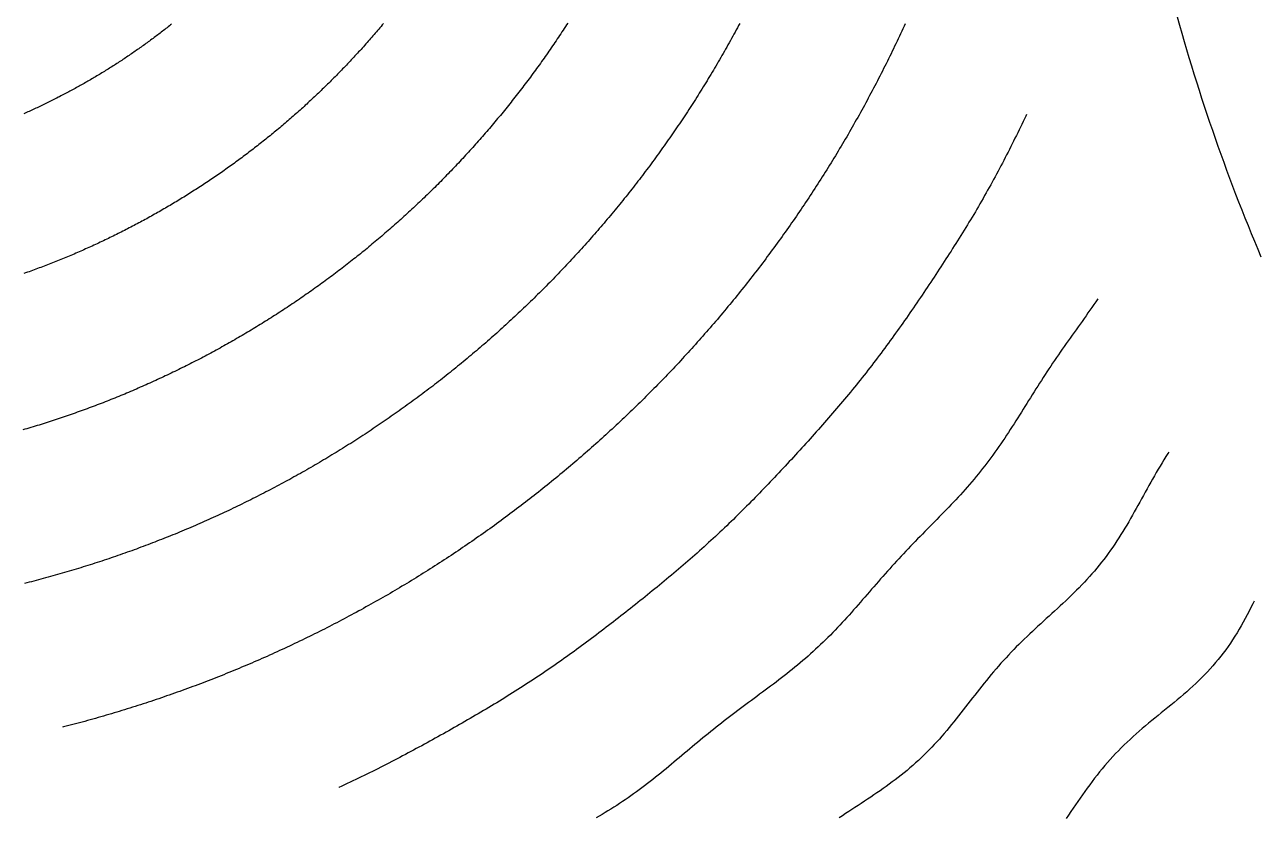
# Model space of a CAD drawing. Header units: millimetres. Extents: x -17.8 to 17.8, y -17.8 to 17.8.
# Drawn here: x 0.589 to 3.244, y -2.838 to -1.134 of the extents above; entities that cross this region are included whole.
import ezdxf

# ---------------------------------------------------------------- set-up
doc = ezdxf.new("R2010")
doc.units = ezdxf.units.MM
for name, color, linetype in [('ALTIN', 2, 'Continuous'), ('DOKU', 8, 'Continuous'), ('KESIM', 1, 'Continuous')]:
    doc.layers.add(name, color=color, linetype=linetype)

msp = doc.modelspace()

# ---------------------------------------------------------------- linework, layer by layer
at = {"layer": 'ALTIN'}
msp.add_lwpolyline([(3.2508, -1.6348), (3.2437, -1.618), (3.2367, -1.6011), (3.2297, -1.5843), (3.2229, -1.5674), (3.2161, -1.5504), (3.2093, -1.5334), (3.2027, -1.5164), (3.1961, -1.4994), (3.1896, -1.4824), (3.1832, -1.4653), (3.1768, -1.4482), (3.1705, -1.431), (3.1643, -1.4138), (3.1582, -1.3966), (3.1521, -1.3794), (3.1462, -1.3622), (3.1402, -1.3449), (3.1344, -1.3276), (3.1287, -1.3103), (3.123, -1.2929), (3.1174, -1.2756), (3.1118, -1.2582), (3.1064, -1.2407), (3.101, -1.2233), (3.0957, -1.2058), (3.0905, -1.1883), (3.0854, -1.1708), (3.0803, -1.1533), (3.0753, -1.1357), (3.0704, -1.1181)], dxfattribs=at)
at = {"layer": 'DOKU'}
for points in [[(1.7578, -1.1306), (1.7553, -1.1345), (1.7528, -1.1383), (1.7503, -1.1421), (1.7478, -1.1459), (1.7453, -1.1497), (1.7428, -1.1535), (1.7403, -1.1573), (1.7378, -1.1611), (1.7352, -1.1649), (1.7327, -1.1687), (1.7301, -1.1725), (1.7276, -1.1763), (1.725, -1.18), (1.7224, -1.1838), (1.7198, -1.1875), (1.7172, -1.1913), (1.7146, -1.195), (1.712, -1.1988), (1.7094, -1.2025), (1.7068, -1.2062), (1.7041, -1.21), (1.7015, -1.2137), (1.6988, -1.2174), (1.6962, -1.2211), (1.6935, -1.2248), (1.6908, -1.2285), (1.6882, -1.2322), (1.6855, -1.2358), (1.6828, -1.2395), (1.6801, -1.2432), (1.6773, -1.2468), (1.6746, -1.2505), (1.6719, -1.2541), (1.6691, -1.2578), (1.6664, -1.2614), (1.6636, -1.2651), (1.6609, -1.2687), (1.6581, -1.2723), (1.6553, -1.2759), (1.6525, -1.2795), (1.6497, -1.2831), (1.6469, -1.2867), (1.6441, -1.2903), (1.6413, -1.2939), (1.6385, -1.2975), (1.6357, -1.3011), (1.6328, -1.3046), (1.63, -1.3082), (1.6271, -1.3117), (1.6242, -1.3153), (1.6214, -1.3188), (1.6185, -1.3224), (1.6156, -1.3259), (1.6127, -1.3294), (1.6098, -1.3329), (1.6069, -1.3364), (1.604, -1.3399), (1.601, -1.3434), (1.5981, -1.3469), (1.5952, -1.3504), (1.5922, -1.3539), (1.5892, -1.3573), (1.5863, -1.3608), (1.5833, -1.3643), (1.5803, -1.3677), (1.5773, -1.3712), (1.5743, -1.3746), (1.5713, -1.378), (1.5683, -1.3815), (1.5653, -1.3849), (1.5623, -1.3883), (1.5593, -1.3917), (1.5562, -1.3951), (1.5532, -1.3985), (1.5501, -1.4019), (1.5471, -1.4052), (1.544, -1.4086), (1.5409, -1.412), (1.5378, -1.4153), (1.5347, -1.4187), (1.5316, -1.422), (1.5285, -1.4254), (1.5254, -1.4287), (1.5223, -1.432), (1.5192, -1.4354), (1.516, -1.4387), (1.5129, -1.442), (1.5097, -1.4453), (1.5066, -1.4486), (1.5034, -1.4518), (1.5002, -1.4551), (1.4971, -1.4584), (1.4939, -1.4616), (1.4907, -1.4649), (1.4875, -1.4681), (1.4843, -1.4714), (1.4811, -1.4746), (1.4779, -1.4779), (1.4746, -1.4811), (1.4714, -1.4843), (1.4681, -1.4875), (1.4649, -1.4907), (1.4616, -1.4939), (1.4584, -1.4971), (1.4551, -1.5002), (1.4518, -1.5034), (1.4486, -1.5066), (1.4453, -1.5097), (1.442, -1.5129), (1.4387, -1.516), (1.4354, -1.5192), (1.432, -1.5223), (1.4287, -1.5254), (1.4254, -1.5285), (1.422, -1.5316), (1.4187, -1.5347), (1.4153, -1.5378), (1.412, -1.5409), (1.4086, -1.544), (1.4052, -1.5471), (1.4019, -1.5501), (1.3985, -1.5532), (1.3951, -1.5562), (1.3917, -1.5593), (1.3883, -1.5623), (1.3849, -1.5653), (1.3815, -1.5683), (1.378, -1.5713), (1.3746, -1.5743), (1.3712, -1.5773), (1.3677, -1.5803), (1.3643, -1.5833), (1.3608, -1.5863), (1.3573, -1.5892), (1.3539, -1.5922), (1.3504, -1.5952), (1.3469, -1.5981), (1.3434, -1.601), (1.3399, -1.604), (1.3364, -1.6069), (1.3329, -1.6098), (1.3294, -1.6127), (1.3259, -1.6156), (1.3224, -1.6185), (1.3188, -1.6214), (1.3153, -1.6242), (1.3117, -1.6271), (1.3082, -1.63), (1.3046, -1.6328), (1.3011, -1.6357), (1.2975, -1.6385), (1.2939, -1.6413), (1.2903, -1.6441), (1.2867, -1.6469), (1.2831, -1.6497), (1.2795, -1.6525), (1.2759, -1.6553), (1.2723, -1.6581), (1.2687, -1.6609), (1.2651, -1.6636), (1.2614, -1.6664), (1.2578, -1.6691), (1.2541, -1.6719), (1.2505, -1.6746), (1.2468, -1.6773), (1.2432, -1.6801), (1.2395, -1.6828), (1.2358, -1.6855), (1.2322, -1.6882), (1.2285, -1.6908), (1.2248, -1.6935), (1.2211, -1.6962), (1.2174, -1.6988), (1.2137, -1.7015), (1.21, -1.7041), (1.2062, -1.7068), (1.2025, -1.7094), (1.1988, -1.712), (1.195, -1.7146), (1.1913, -1.7172), (1.1875, -1.7198), (1.1838, -1.7224), (1.18, -1.725), (1.1763, -1.7276), (1.1725, -1.7301), (1.1687, -1.7327), (1.1649, -1.7352), (1.1611, -1.7378), (1.1573, -1.7403), (1.1535, -1.7428), (1.1497, -1.7453), (1.1459, -1.7478), (1.1421, -1.7503), (1.1383, -1.7528), (1.1345, -1.7553), (1.1306, -1.7578), (1.1268, -1.7602), (1.123, -1.7627), (1.1191, -1.7651), (1.1153, -1.7676), (1.1114, -1.77), (1.1075, -1.7724), (1.1037, -1.7748), (1.0998, -1.7772), (1.0959, -1.7796), (1.092, -1.782), (1.0881, -1.7844), (1.0842, -1.7868), (1.0803, -1.7891), (1.0764, -1.7915), (1.0725, -1.7938), (1.0686, -1.7962), (1.0647, -1.7985), (1.0608, -1.8008), (1.0568, -1.8031), (1.0529, -1.8054), (1.0489, -1.8077), (1.045, -1.81), (1.041, -1.8123), (1.0371, -1.8145), (1.0331, -1.8168), (1.0292, -1.819), (1.0252, -1.8213), (1.0212, -1.8235), (1.0172, -1.8257), (1.0133, -1.828), (1.0093, -1.8302), (1.0053, -1.8324), (1.0013, -1.8345), (0.9973, -1.8367), (0.9933, -1.8389), (0.9892, -1.8411), (0.9852, -1.8432), (0.9812, -1.8454), (0.9772, -1.8475), (0.9731, -1.8496), (0.9691, -1.8517), (0.9651, -1.8539), (0.961, -1.856), (0.957, -1.858), (0.9529, -1.8601), (0.9488, -1.8622), (0.9448, -1.8643), (0.9407, -1.8663), (0.9366, -1.8684), (0.9326, -1.8704), (0.9285, -1.8724), (0.9244, -1.8745), (0.9203, -1.8765), (0.9162, -1.8785), (0.9121, -1.8805), (0.908, -1.8825), (0.9039, -1.8844), (0.8998, -1.8864), (0.8957, -1.8884), (0.8915, -1.8903), (0.8874, -1.8923), (0.8833, -1.8942), (0.8791, -1.8961), (0.875, -1.898), (0.8709, -1.8999), (0.8667, -1.9018), (0.8626, -1.9037), (0.8584, -1.9056), (0.8542, -1.9075), (0.8501, -1.9093), (0.8459, -1.9112), (0.8417, -1.913), (0.8376, -1.9148), (0.8334, -1.9167), (0.8292, -1.9185), (0.825, -1.9203), (0.8208, -1.9221), (0.8166, -1.9239), (0.8124, -1.9256), (0.8082, -1.9274), (0.804, -1.9292), (0.7998, -1.9309), (0.7956, -1.9326), (0.7914, -1.9344), (0.7872, -1.9361), (0.7829, -1.9378), (0.7787, -1.9395), (0.7745, -1.9412), (0.7702, -1.9429), (0.766, -1.9446), (0.7617, -1.9462), (0.7575, -1.9479), (0.7532, -1.9495), (0.749, -1.9512), (0.7447, -1.9528), (0.7405, -1.9544), (0.7362, -1.956), (0.7319, -1.9576), (0.7277, -1.9592), (0.7234, -1.9608), (0.7191, -1.9624), (0.7148, -1.964), (0.7105, -1.9655), (0.7062, -1.9671), (0.702, -1.9686), (0.6977, -1.9701), (0.6934, -1.9716), (0.6891, -1.9731), (0.6847, -1.9746), (0.6804, -1.9761), (0.6761, -1.9776), (0.6718, -1.9791), (0.6675, -1.9805), (0.6632, -1.982), (0.6588, -1.9834), (0.6545, -1.9849), (0.6502, -1.9863), (0.6458, -1.9877), (0.6415, -1.9891), (0.6372, -1.9905), (0.6328, -1.9919), (0.6285, -1.9933), (0.6241, -1.9946), (0.6198, -1.996), (0.6154, -1.9973), (0.6111, -1.9987), (0.6067, -2), (0.6023, -2.0013), (0.598, -2.0026), (0.5936, -2.0039), (0.5892, -2.0052), (0.5848, -2.0065)], [(0.9051, -1.1328), (0.9026, -1.1348), (0.9002, -1.1367), (0.8977, -1.1387), (0.8952, -1.1407), (0.8927, -1.1426), (0.8902, -1.1446), (0.8877, -1.1465), (0.8852, -1.1484), (0.8827, -1.1504), (0.8802, -1.1523), (0.8777, -1.1542), (0.8752, -1.1561), (0.8726, -1.158), (0.8701, -1.1599), (0.8676, -1.1618), (0.865, -1.1637), (0.8625, -1.1656), (0.8599, -1.1675), (0.8574, -1.1693), (0.8548, -1.1712), (0.8523, -1.1731), (0.8497, -1.1749), (0.8472, -1.1768), (0.8446, -1.1786), (0.842, -1.1805), (0.8394, -1.1823), (0.8369, -1.1841), (0.8343, -1.186), (0.8317, -1.1878), (0.8291, -1.1896), (0.8265, -1.1914), (0.8239, -1.1932), (0.8213, -1.195), (0.8187, -1.1968), (0.8161, -1.1986), (0.8135, -1.2003), (0.8108, -1.2021), (0.8082, -1.2039), (0.8056, -1.2056), (0.8029, -1.2074), (0.8003, -1.2091), (0.7977, -1.2109), (0.795, -1.2126), (0.7924, -1.2143), (0.7897, -1.2161), (0.7871, -1.2178), (0.7844, -1.2195), (0.7818, -1.2212), (0.7791, -1.2229), (0.7764, -1.2246), (0.7737, -1.2263), (0.7711, -1.228), (0.7684, -1.2297), (0.7657, -1.2313), (0.763, -1.233), (0.7603, -1.2347), (0.7576, -1.2363), (0.7549, -1.238), (0.7522, -1.2396), (0.7495, -1.2413), (0.7468, -1.2429), (0.7441, -1.2445), (0.7414, -1.2461), (0.7387, -1.2478), (0.7359, -1.2494), (0.7332, -1.251), (0.7305, -1.2526), (0.7277, -1.2542), (0.725, -1.2557), (0.7223, -1.2573), (0.7195, -1.2589), (0.7168, -1.2605), (0.714, -1.262), (0.7113, -1.2636), (0.7085, -1.2651), (0.7057, -1.2667), (0.703, -1.2682), (0.7002, -1.2697), (0.6974, -1.2713), (0.6947, -1.2728), (0.6919, -1.2743), (0.6891, -1.2758), (0.6863, -1.2773), (0.6835, -1.2788), (0.6807, -1.2803), (0.6779, -1.2818), (0.6751, -1.2832), (0.6723, -1.2847), (0.6695, -1.2862), (0.6667, -1.2876), (0.6639, -1.2891), (0.6611, -1.2905), (0.6583, -1.292), (0.6555, -1.2934), (0.6526, -1.2948), (0.6498, -1.2962), (0.647, -1.2977), (0.6442, -1.2991), (0.6413, -1.3005), (0.6385, -1.3019), (0.6356, -1.3033), (0.6328, -1.3046), (0.6299, -1.306), (0.6271, -1.3074), (0.6242, -1.3087), (0.6214, -1.3101), (0.6185, -1.3115), (0.6157, -1.3128), (0.6128, -1.3141), (0.6099, -1.3155), (0.6071, -1.3168), (0.6042, -1.3181), (0.6013, -1.3194), (0.5984, -1.3208), (0.5955, -1.3221), (0.5927, -1.3234), (0.5898, -1.3246), (0.5869, -1.3259)], [(1.3609, -1.1318), (1.3584, -1.1348), (1.3559, -1.1377), (1.3534, -1.1407), (1.3509, -1.1436), (1.3484, -1.1466), (1.3459, -1.1495), (1.3434, -1.1525), (1.3409, -1.1554), (1.3384, -1.1583), (1.3358, -1.1612), (1.3333, -1.1641), (1.3308, -1.167), (1.3282, -1.1699), (1.3257, -1.1728), (1.3231, -1.1757), (1.3205, -1.1786), (1.3179, -1.1815), (1.3154, -1.1844), (1.3128, -1.1872), (1.3102, -1.1901), (1.3076, -1.1929), (1.305, -1.1958), (1.3024, -1.1986), (1.2998, -1.2015), (1.2971, -1.2043), (1.2945, -1.2071), (1.2919, -1.21), (1.2892, -1.2128), (1.2866, -1.2156), (1.2839, -1.2184), (1.2813, -1.2212), (1.2786, -1.224), (1.2759, -1.2268), (1.2732, -1.2295), (1.2705, -1.2323), (1.2679, -1.2351), (1.2652, -1.2379), (1.2625, -1.2406), (1.2597, -1.2434), (1.257, -1.2461), (1.2543, -1.2488), (1.2516, -1.2516), (1.2488, -1.2543), (1.2461, -1.257), (1.2434, -1.2597), (1.2406, -1.2625), (1.2379, -1.2652), (1.2351, -1.2679), (1.2323, -1.2705), (1.2295, -1.2732), (1.2268, -1.2759), (1.224, -1.2786), (1.2212, -1.2813), (1.2184, -1.2839), (1.2156, -1.2866), (1.2128, -1.2892), (1.21, -1.2919), (1.2071, -1.2945), (1.2043, -1.2971), (1.2015, -1.2998), (1.1986, -1.3024), (1.1958, -1.305), (1.1929, -1.3076), (1.1901, -1.3102), (1.1872, -1.3128), (1.1844, -1.3154), (1.1815, -1.3179), (1.1786, -1.3205), (1.1757, -1.3231), (1.1728, -1.3257), (1.1699, -1.3282), (1.167, -1.3308), (1.1641, -1.3333), (1.1612, -1.3358), (1.1583, -1.3384), (1.1554, -1.3409), (1.1525, -1.3434), (1.1495, -1.3459), (1.1466, -1.3484), (1.1436, -1.3509), (1.1407, -1.3534), (1.1377, -1.3559), (1.1348, -1.3584), (1.1318, -1.3609), (1.1288, -1.3633), (1.1259, -1.3658), (1.1229, -1.3682), (1.1199, -1.3707), (1.1169, -1.3731), (1.1139, -1.3755), (1.1109, -1.378), (1.1079, -1.3804), (1.1049, -1.3828), (1.1019, -1.3852), (1.0988, -1.3876), (1.0958, -1.39), (1.0928, -1.3924), (1.0897, -1.3948), (1.0867, -1.3972), (1.0836, -1.3995), (1.0806, -1.4019), (1.0775, -1.4042), (1.0744, -1.4066), (1.0714, -1.4089), (1.0683, -1.4113), (1.0652, -1.4136), (1.0621, -1.4159), (1.059, -1.4182), (1.0559, -1.4205), (1.0528, -1.4228), (1.0497, -1.4251), (1.0466, -1.4274), (1.0435, -1.4297), (1.0404, -1.432), (1.0373, -1.4342), (1.0341, -1.4365), (1.031, -1.4387), (1.0278, -1.441), (1.0247, -1.4432), (1.0215, -1.4455), (1.0184, -1.4477), (1.0152, -1.4499), (1.0121, -1.4521), (1.0089, -1.4543), (1.0057, -1.4565), (1.0025, -1.4587), (0.9994, -1.4609), (0.9962, -1.4631), (0.993, -1.4652), (0.9898, -1.4674), (0.9866, -1.4696), (0.9834, -1.4717), (0.9801, -1.4738), (0.9769, -1.476), (0.9737, -1.4781), (0.9705, -1.4802), (0.9672, -1.4823), (0.964, -1.4844), (0.9608, -1.4865), (0.9575, -1.4886), (0.9543, -1.4907), (0.951, -1.4928), (0.9478, -1.4949), (0.9445, -1.4969), (0.9412, -1.499), (0.938, -1.501), (0.9347, -1.5031), (0.9314, -1.5051), (0.9281, -1.5072), (0.9248, -1.5092), (0.9215, -1.5112), (0.9182, -1.5132), (0.9149, -1.5152), (0.9116, -1.5172), (0.9083, -1.5192), (0.905, -1.5211), (0.9017, -1.5231), (0.8983, -1.5251), (0.895, -1.527), (0.8917, -1.529), (0.8883, -1.5309), (0.885, -1.5329), (0.8817, -1.5348), (0.8783, -1.5367), (0.8749, -1.5386), (0.8716, -1.5405), (0.8682, -1.5424), (0.8649, -1.5443), (0.8615, -1.5462), (0.8581, -1.5481), (0.8547, -1.5499), (0.8514, -1.5518), (0.848, -1.5537), (0.8446, -1.5555), (0.8412, -1.5573), (0.8378, -1.5592), (0.8344, -1.561), (0.831, -1.5628), (0.8276, -1.5646), (0.8241, -1.5664), (0.8207, -1.5682), (0.8173, -1.57), (0.8139, -1.5718), (0.8104, -1.5736), (0.807, -1.5753), (0.8036, -1.5771), (0.8001, -1.5788), (0.7967, -1.5806), (0.7932, -1.5823), (0.7898, -1.584), (0.7863, -1.5858), (0.7829, -1.5875), (0.7794, -1.5892), (0.7759, -1.5909), (0.7724, -1.5926), (0.769, -1.5942), (0.7655, -1.5959), (0.762, -1.5976), (0.7585, -1.5992), (0.755, -1.6009), (0.7515, -1.6025), (0.748, -1.6042), (0.7445, -1.6058), (0.741, -1.6074), (0.7375, -1.609), (0.734, -1.6106), (0.7305, -1.6122), (0.727, -1.6138), (0.7234, -1.6154), (0.7199, -1.617), (0.7164, -1.6185), (0.7129, -1.6201), (0.7093, -1.6217), (0.7058, -1.6232), (0.7022, -1.6247), (0.6987, -1.6263), (0.6951, -1.6278), (0.6916, -1.6293), (0.688, -1.6308), (0.6845, -1.6323), (0.6809, -1.6338), (0.6773, -1.6353), (0.6738, -1.6367), (0.6702, -1.6382), (0.6666, -1.6397), (0.6631, -1.6411), (0.6595, -1.6426), (0.6559, -1.644), (0.6523, -1.6454), (0.6487, -1.6468), (0.6451, -1.6483), (0.6415, -1.6497), (0.6379, -1.651), (0.6343, -1.6524), (0.6307, -1.6538), (0.6271, -1.6552), (0.6235, -1.6566), (0.6199, -1.6579), (0.6162, -1.6593), (0.6126, -1.6606), (0.609, -1.6619), (0.6054, -1.6633), (0.6017, -1.6646), (0.5981, -1.6659), (0.5945, -1.6672), (0.5908, -1.6685), (0.5872, -1.6698)], [(2.1279, -1.1314), (2.1254, -1.1361), (2.1229, -1.1407), (2.1205, -1.1453), (2.1179, -1.15), (2.1154, -1.1546), (2.1129, -1.1592), (2.1104, -1.1638), (2.1078, -1.1684), (2.1053, -1.173), (2.1027, -1.1776), (2.1001, -1.1822), (2.0976, -1.1867), (2.095, -1.1913), (2.0924, -1.1959), (2.0897, -1.2004), (2.0871, -1.205), (2.0845, -1.2096), (2.0818, -1.2141), (2.0792, -1.2186), (2.0765, -1.2232), (2.0739, -1.2277), (2.0712, -1.2322), (2.0685, -1.2367), (2.0658, -1.2412), (2.0631, -1.2457), (2.0603, -1.2502), (2.0576, -1.2547), (2.0549, -1.2592), (2.0521, -1.2637), (2.0493, -1.2682), (2.0466, -1.2726), (2.0438, -1.2771), (2.041, -1.2816), (2.0382, -1.286), (2.0354, -1.2905), (2.0326, -1.2949), (2.0297, -1.2993), (2.0269, -1.3037), (2.0241, -1.3082), (2.0212, -1.3126), (2.0183, -1.317), (2.0154, -1.3214), (2.0126, -1.3258), (2.0097, -1.3302), (2.0068, -1.3345), (2.0038, -1.3389), (2.0009, -1.3433), (1.998, -1.3477), (1.995, -1.352), (1.9921, -1.3564), (1.9891, -1.3607), (1.9861, -1.365), (1.9832, -1.3694), (1.9802, -1.3737), (1.9772, -1.378), (1.9742, -1.3823), (1.9711, -1.3866), (1.9681, -1.3909), (1.9651, -1.3952), (1.962, -1.3995), (1.959, -1.4038), (1.9559, -1.408), (1.9528, -1.4123), (1.9497, -1.4166), (1.9466, -1.4208), (1.9435, -1.4251), (1.9404, -1.4293), (1.9373, -1.4335), (1.9342, -1.4377), (1.931, -1.442), (1.9279, -1.4462), (1.9247, -1.4504), (1.9215, -1.4546), (1.9184, -1.4588), (1.9152, -1.4629), (1.912, -1.4671), (1.9088, -1.4713), (1.9056, -1.4754), (1.9023, -1.4796), (1.8991, -1.4837), (1.8959, -1.4879), (1.8926, -1.492), (1.8894, -1.4961), (1.8861, -1.5003), (1.8828, -1.5044), (1.8795, -1.5085), (1.8762, -1.5126), (1.8729, -1.5167), (1.8696, -1.5207), (1.8663, -1.5248), (1.863, -1.5289), (1.8596, -1.5329), (1.8563, -1.537), (1.8529, -1.541), (1.8495, -1.5451), (1.8462, -1.5491), (1.8428, -1.5531), (1.8394, -1.5572), (1.836, -1.5612), (1.8326, -1.5652), (1.8292, -1.5692), (1.8257, -1.5732), (1.8223, -1.5771), (1.8189, -1.5811), (1.8154, -1.5851), (1.8119, -1.589), (1.8085, -1.593), (1.805, -1.5969), (1.8015, -1.6008), (1.798, -1.6048), (1.7945, -1.6087), (1.791, -1.6126), (1.7875, -1.6165), (1.7839, -1.6204), (1.7804, -1.6243), (1.7768, -1.6282), (1.7733, -1.632), (1.7697, -1.6359), (1.7661, -1.6398), (1.7626, -1.6436), (1.759, -1.6475), (1.7554, -1.6513), (1.7518, -1.6551), (1.7482, -1.6589), (1.7445, -1.6627), (1.7409, -1.6665), (1.7373, -1.6703), (1.7336, -1.6741), (1.73, -1.6779), (1.7263, -1.6817), (1.7226, -1.6854), (1.7189, -1.6892), (1.7152, -1.6929), (1.7115, -1.6967), (1.7078, -1.7004), (1.7041, -1.7041), (1.7004, -1.7078), (1.6967, -1.7115), (1.6929, -1.7152), (1.6892, -1.7189), (1.6854, -1.7226), (1.6817, -1.7263), (1.6779, -1.73), (1.6741, -1.7336), (1.6703, -1.7373), (1.6665, -1.7409), (1.6627, -1.7445), (1.6589, -1.7482), (1.6551, -1.7518), (1.6513, -1.7554), (1.6475, -1.759), (1.6436, -1.7626), (1.6398, -1.7661), (1.6359, -1.7697), (1.632, -1.7733), (1.6282, -1.7768), (1.6243, -1.7804), (1.6204, -1.7839), (1.6165, -1.7875), (1.6126, -1.791), (1.6087, -1.7945), (1.6048, -1.798), (1.6008, -1.8015), (1.5969, -1.805), (1.593, -1.8085), (1.589, -1.8119), (1.5851, -1.8154), (1.5811, -1.8189), (1.5771, -1.8223), (1.5732, -1.8257), (1.5692, -1.8292), (1.5652, -1.8326), (1.5612, -1.836), (1.5572, -1.8394), (1.5531, -1.8428), (1.5491, -1.8462), (1.5451, -1.8495), (1.541, -1.8529), (1.537, -1.8563), (1.5329, -1.8596), (1.5289, -1.863), (1.5248, -1.8663), (1.5207, -1.8696), (1.5167, -1.8729), (1.5126, -1.8762), (1.5085, -1.8795), (1.5044, -1.8828), (1.5003, -1.8861), (1.4961, -1.8894), (1.492, -1.8926), (1.4879, -1.8959), (1.4837, -1.8991), (1.4796, -1.9023), (1.4754, -1.9056), (1.4713, -1.9088), (1.4671, -1.912), (1.4629, -1.9152), (1.4588, -1.9184), (1.4546, -1.9215), (1.4504, -1.9247), (1.4462, -1.9279), (1.442, -1.931), (1.4377, -1.9342), (1.4335, -1.9373), (1.4293, -1.9404), (1.4251, -1.9435), (1.4208, -1.9466), (1.4166, -1.9497), (1.4123, -1.9528), (1.408, -1.9559), (1.4038, -1.959), (1.3995, -1.962), (1.3952, -1.9651), (1.3909, -1.9681), (1.3866, -1.9711), (1.3823, -1.9742), (1.378, -1.9772), (1.3737, -1.9802), (1.3694, -1.9832), (1.365, -1.9861), (1.3607, -1.9891), (1.3564, -1.9921), (1.352, -1.995), (1.3477, -1.998), (1.3433, -2.0009), (1.3389, -2.0038), (1.3345, -2.0068), (1.3302, -2.0097), (1.3258, -2.0126), (1.3214, -2.0154), (1.317, -2.0183), (1.3126, -2.0212), (1.3082, -2.0241), (1.3037, -2.0269), (1.2993, -2.0297), (1.2949, -2.0326), (1.2905, -2.0354), (1.286, -2.0382), (1.2816, -2.041), (1.2771, -2.0438), (1.2726, -2.0466), (1.2682, -2.0493), (1.2637, -2.0521), (1.2592, -2.0549), (1.2547, -2.0576), (1.2502, -2.0603), (1.2457, -2.0631), (1.2412, -2.0658), (1.2367, -2.0685), (1.2322, -2.0712), (1.2277, -2.0739), (1.2232, -2.0765), (1.2186, -2.0792), (1.2141, -2.0818), (1.2096, -2.0845), (1.205, -2.0871), (1.2004, -2.0897), (1.1959, -2.0924), (1.1913, -2.095), (1.1867, -2.0976), (1.1822, -2.1001), (1.1776, -2.1027), (1.173, -2.1053), (1.1684, -2.1078), (1.1638, -2.1104), (1.1592, -2.1129), (1.1546, -2.1154), (1.15, -2.1179), (1.1453, -2.1205), (1.1407, -2.1229), (1.1361, -2.1254), (1.1314, -2.1279), (1.1268, -2.1304), (1.1221, -2.1328), (1.1175, -2.1353), (1.1128, -2.1377), (1.1081, -2.1401), (1.1035, -2.1425), (1.0988, -2.1449), (1.0941, -2.1473), (1.0894, -2.1497), (1.0847, -2.1521), (1.08, -2.1544), (1.0753, -2.1568), (1.0706, -2.1591), (1.0659, -2.1615), (1.0612, -2.1638), (1.0565, -2.1661), (1.0517, -2.1684), (1.047, -2.1707), (1.0423, -2.173), (1.0375, -2.1752), (1.0328, -2.1775), (1.028, -2.1797), (1.0233, -2.182), (1.0185, -2.1842), (1.0137, -2.1864), (1.009, -2.1886), (1.0042, -2.1908), (0.9994, -2.193), (0.9946, -2.1952), (0.9898, -2.1973), (0.985, -2.1995), (0.9802, -2.2016), (0.9754, -2.2038), (0.9706, -2.2059), (0.9658, -2.208), (0.961, -2.2101), (0.9562, -2.2122), (0.9513, -2.2143), (0.9465, -2.2164), (0.9417, -2.2184), (0.9368, -2.2205), (0.932, -2.2225), (0.9271, -2.2245), (0.9223, -2.2265), (0.9174, -2.2286), (0.9125, -2.2306), (0.9077, -2.2325), (0.9028, -2.2345), (0.8979, -2.2365), (0.893, -2.2384), (0.8882, -2.2404), (0.8833, -2.2423), (0.8784, -2.2442), (0.8735, -2.2461), (0.8686, -2.248), (0.8637, -2.2499), (0.8588, -2.2518), (0.8538, -2.2537), (0.8489, -2.2555), (0.844, -2.2574), (0.8391, -2.2592), (0.8341, -2.261), (0.8292, -2.2629), (0.8243, -2.2647), (0.8193, -2.2665), (0.8144, -2.2682), (0.8094, -2.27), (0.8045, -2.2718), (0.7995, -2.2735), (0.7946, -2.2753), (0.7896, -2.277), (0.7846, -2.2787), (0.7796, -2.2804), (0.7747, -2.2821), (0.7697, -2.2838), (0.7647, -2.2855), (0.7597, -2.2871), (0.7547, -2.2888), (0.7497, -2.2904), (0.7447, -2.292), (0.7397, -2.2937), (0.7347, -2.2953), (0.7297, -2.2969), (0.7247, -2.2985), (0.7197, -2.3), (0.7147, -2.3016), (0.7096, -2.3032), (0.7046, -2.3047), (0.6996, -2.3062), (0.6946, -2.3077), (0.6895, -2.3093), (0.6845, -2.3108), (0.6794, -2.3122), (0.6744, -2.3137), (0.6693, -2.3152), (0.6643, -2.3166), (0.6592, -2.3181), (0.6542, -2.3195), (0.6491, -2.3209), (0.644, -2.3223), (0.639, -2.3237), (0.6339, -2.3251), (0.6288, -2.3265), (0.6238, -2.3279), (0.6187, -2.3292), (0.6136, -2.3306), (0.6085, -2.3319), (0.6034, -2.3332), (0.5983, -2.3345), (0.5932, -2.3358), (0.5881, -2.3371)], [(2.4842, -1.1321), (2.4817, -1.1375), (2.4792, -1.1429), (2.4767, -1.1483), (2.4742, -1.1537), (2.4717, -1.1591), (2.4692, -1.1645), (2.4666, -1.1699), (2.4641, -1.1753), (2.4615, -1.1807), (2.4589, -1.186), (2.4563, -1.1914), (2.4537, -1.1968), (2.4511, -1.2021), (2.4485, -1.2074), (2.4458, -1.2128), (2.4432, -1.2181), (2.4405, -1.2234), (2.4378, -1.2288), (2.4351, -1.2341), (2.4324, -1.2394), (2.4297, -1.2447), (2.427, -1.25), (2.4243, -1.2553), (2.4215, -1.2606), (2.4188, -1.2659), (2.416, -1.2711), (2.4132, -1.2764), (2.4104, -1.2817), (2.4076, -1.2869), (2.4048, -1.2922), (2.402, -1.2974), (2.3992, -1.3026), (2.3963, -1.3079), (2.3935, -1.3131), (2.3906, -1.3183), (2.3877, -1.3235), (2.3848, -1.3287), (2.3819, -1.3339), (2.379, -1.3391), (2.3761, -1.3443), (2.3731, -1.3495), (2.3702, -1.3547), (2.3672, -1.3598), (2.3642, -1.365), (2.3613, -1.3702), (2.3583, -1.3753), (2.3553, -1.3804), (2.3522, -1.3856), (2.3492, -1.3907), (2.3462, -1.3958), (2.3431, -1.4009), (2.3401, -1.4061), (2.337, -1.4112), (2.3339, -1.4163), (2.3308, -1.4213), (2.3277, -1.4264), (2.3246, -1.4315), (2.3215, -1.4366), (2.3183, -1.4416), (2.3152, -1.4467), (2.312, -1.4517), (2.3088, -1.4568), (2.3057, -1.4618), (2.3025, -1.4668), (2.2993, -1.4718), (2.296, -1.4769), (2.2928, -1.4819), (2.2896, -1.4869), (2.2863, -1.4919), (2.2831, -1.4968), (2.2798, -1.5018), (2.2765, -1.5068), (2.2732, -1.5118), (2.2699, -1.5167), (2.2666, -1.5217), (2.2633, -1.5266), (2.2599, -1.5315), (2.2566, -1.5365), (2.2532, -1.5414), (2.2499, -1.5463), (2.2465, -1.5512), (2.2431, -1.5561), (2.2397, -1.561), (2.2363, -1.5659), (2.2329, -1.5707), (2.2294, -1.5756), (2.226, -1.5805), (2.2225, -1.5853), (2.2191, -1.5902), (2.2156, -1.595), (2.2121, -1.5998), (2.2086, -1.6047), (2.2051, -1.6095), (2.2016, -1.6143), (2.1981, -1.6191), (2.1945, -1.6239), (2.191, -1.6287), (2.1874, -1.6334), (2.1839, -1.6382), (2.1803, -1.643), (2.1767, -1.6477), (2.1731, -1.6525), (2.1695, -1.6572), (2.1659, -1.6619), (2.1622, -1.6666), (2.1586, -1.6714), (2.1549, -1.6761), (2.1513, -1.6808), (2.1476, -1.6854), (2.1439, -1.6901), (2.1402, -1.6948), (2.1365, -1.6995), (2.1328, -1.7041), (2.1291, -1.7088), (2.1254, -1.7134), (2.1216, -1.718), (2.1179, -1.7227), (2.1141, -1.7273), (2.1103, -1.7319), (2.1065, -1.7365), (2.1027, -1.7411), (2.0989, -1.7457), (2.0951, -1.7502), (2.0913, -1.7548), (2.0875, -1.7594), (2.0836, -1.7639), (2.0798, -1.7685), (2.0759, -1.773), (2.072, -1.7775), (2.0682, -1.782), (2.0643, -1.7865), (2.0604, -1.791), (2.0564, -1.7955), (2.0525, -1.8), (2.0486, -1.8045), (2.0446, -1.809), (2.0407, -1.8134), (2.0367, -1.8179), (2.0328, -1.8223), (2.0288, -1.8267), (2.0248, -1.8311), (2.0208, -1.8356), (2.0168, -1.84), (2.0128, -1.8444), (2.0087, -1.8487), (2.0047, -1.8531), (2.0007, -1.8575), (1.9966, -1.8619), (1.9925, -1.8662), (1.9885, -1.8705), (1.9844, -1.8749), (1.9803, -1.8792), (1.9762, -1.8835), (1.9721, -1.8878), (1.9679, -1.8921), (1.9638, -1.8964), (1.9597, -1.9007), (1.9555, -1.905), (1.9513, -1.9092), (1.9472, -1.9135), (1.943, -1.9177), (1.9388, -1.922), (1.9346, -1.9262), (1.9304, -1.9304), (1.9262, -1.9346), (1.922, -1.9388), (1.9177, -1.943), (1.9135, -1.9472), (1.9092, -1.9513), (1.905, -1.9555), (1.9007, -1.9597), (1.8964, -1.9638), (1.8921, -1.9679), (1.8878, -1.9721), (1.8835, -1.9762), (1.8792, -1.9803), (1.8749, -1.9844), (1.8705, -1.9885), (1.8662, -1.9925), (1.8619, -1.9966), (1.8575, -2.0007), (1.8531, -2.0047), (1.8487, -2.0087), (1.8444, -2.0128), (1.84, -2.0168), (1.8356, -2.0208), (1.8311, -2.0248), (1.8267, -2.0288), (1.8223, -2.0328), (1.8179, -2.0367), (1.8134, -2.0407), (1.809, -2.0446), (1.8045, -2.0486), (1.8, -2.0525), (1.7955, -2.0564), (1.791, -2.0604), (1.7865, -2.0643), (1.782, -2.0682), (1.7775, -2.072), (1.773, -2.0759), (1.7685, -2.0798), (1.7639, -2.0836), (1.7594, -2.0875), (1.7548, -2.0913), (1.7502, -2.0951), (1.7457, -2.0989), (1.7411, -2.1027), (1.7365, -2.1065), (1.7319, -2.1103), (1.7273, -2.1141), (1.7227, -2.1179), (1.718, -2.1216), (1.7134, -2.1254), (1.7088, -2.1291), (1.7041, -2.1328), (1.6995, -2.1365), (1.6948, -2.1402), (1.6901, -2.1439), (1.6854, -2.1476), (1.6808, -2.1513), (1.6761, -2.1549), (1.6714, -2.1586), (1.6666, -2.1622), (1.6619, -2.1659), (1.6572, -2.1695), (1.6525, -2.1731), (1.6477, -2.1767), (1.643, -2.1803), (1.6382, -2.1839), (1.6334, -2.1874), (1.6287, -2.191), (1.6239, -2.1945), (1.6191, -2.1981), (1.6143, -2.2016), (1.6095, -2.2051), (1.6047, -2.2086), (1.5998, -2.2121), (1.595, -2.2156), (1.5902, -2.2191), (1.5853, -2.2225), (1.5805, -2.226), (1.5756, -2.2294), (1.5707, -2.2329), (1.5659, -2.2363), (1.561, -2.2397), (1.5561, -2.2431), (1.5512, -2.2465), (1.5463, -2.2499), (1.5414, -2.2532), (1.5365, -2.2566), (1.5315, -2.2599), (1.5266, -2.2633), (1.5217, -2.2666), (1.5167, -2.2699), (1.5118, -2.2732), (1.5068, -2.2765), (1.5018, -2.2798), (1.4968, -2.2831), (1.4919, -2.2863), (1.4869, -2.2896), (1.4819, -2.2928), (1.4769, -2.296), (1.4718, -2.2993), (1.4668, -2.3025), (1.4618, -2.3057), (1.4568, -2.3088), (1.4517, -2.312), (1.4467, -2.3152), (1.4416, -2.3183), (1.4366, -2.3215), (1.4315, -2.3246), (1.4264, -2.3277), (1.4213, -2.3308), (1.4163, -2.3339), (1.4112, -2.337), (1.4061, -2.3401), (1.4009, -2.3431), (1.3958, -2.3462), (1.3907, -2.3492), (1.3856, -2.3522), (1.3804, -2.3553), (1.3753, -2.3583), (1.3702, -2.3613), (1.365, -2.3642), (1.3598, -2.3672), (1.3547, -2.3702), (1.3495, -2.3731), (1.3443, -2.3761), (1.3391, -2.379), (1.3339, -2.3819), (1.3287, -2.3848), (1.3235, -2.3877), (1.3183, -2.3906), (1.3131, -2.3935), (1.3079, -2.3963), (1.3026, -2.3992), (1.2974, -2.402), (1.2922, -2.4048), (1.2869, -2.4076), (1.2817, -2.4104), (1.2764, -2.4132), (1.2711, -2.416), (1.2659, -2.4188), (1.2606, -2.4215), (1.2553, -2.4243), (1.25, -2.427), (1.2447, -2.4297), (1.2394, -2.4324), (1.2341, -2.4351), (1.2288, -2.4378), (1.2234, -2.4405), (1.2181, -2.4432), (1.2128, -2.4458), (1.2074, -2.4485), (1.2021, -2.4511), (1.1968, -2.4537), (1.1914, -2.4563), (1.186, -2.4589), (1.1807, -2.4615), (1.1753, -2.4641), (1.1699, -2.4666), (1.1645, -2.4692), (1.1591, -2.4717), (1.1537, -2.4742), (1.1483, -2.4767), (1.1429, -2.4792), (1.1375, -2.4817), (1.1321, -2.4842), (1.1267, -2.4867), (1.1213, -2.4891), (1.1158, -2.4916), (1.1104, -2.494), (1.1049, -2.4964), (1.0995, -2.4988), (1.094, -2.5012), (1.0886, -2.5036), (1.0831, -2.5059), (1.0777, -2.5083), (1.0722, -2.5106), (1.0667, -2.513), (1.0612, -2.5153), (1.0557, -2.5176), (1.0502, -2.5199), (1.0447, -2.5222), (1.0392, -2.5245), (1.0337, -2.5267), (1.0282, -2.529), (1.0227, -2.5312), (1.0172, -2.5334), (1.0116, -2.5357), (1.0061, -2.5379), (1.0005, -2.54), (0.995, -2.5422), (0.9895, -2.5444), (0.9839, -2.5465), (0.9783, -2.5487), (0.9728, -2.5508), (0.9672, -2.5529), (0.9616, -2.555), (0.9561, -2.5571), (0.9505, -2.5592), (0.9449, -2.5613), (0.9393, -2.5633), (0.9337, -2.5654), (0.9281, -2.5674), (0.9225, -2.5694), (0.9169, -2.5714), (0.9113, -2.5734), (0.9057, -2.5754), (0.9001, -2.5774), (0.8944, -2.5793), (0.8888, -2.5813), (0.8832, -2.5832), (0.8775, -2.5851), (0.8719, -2.587), (0.8662, -2.5889), (0.8606, -2.5908), (0.8549, -2.5927), (0.8493, -2.5945), (0.8436, -2.5964), (0.8379, -2.5982), (0.8323, -2.6), (0.8266, -2.6019), (0.8209, -2.6036), (0.8152, -2.6054), (0.8096, -2.6072), (0.8039, -2.609), (0.7982, -2.6107), (0.7925, -2.6124), (0.7868, -2.6142), (0.7811, -2.6159), (0.7754, -2.6176), (0.7696, -2.6193), (0.7639, -2.6209), (0.7582, -2.6226), (0.7525, -2.6242), (0.7468, -2.6259), (0.741, -2.6275), (0.7353, -2.6291), (0.7296, -2.6307), (0.7238, -2.6323), (0.7181, -2.6339), (0.7123, -2.6354), (0.7066, -2.637), (0.7008, -2.6385), (0.6951, -2.64), (0.6893, -2.6415), (0.6835, -2.643), (0.6778, -2.6445), (0.672, -2.646), (0.6705, -2.6464)], [(2.7454, -1.3274), (2.7438, -1.3308), (2.7409, -1.3368), (2.738, -1.3428), (2.7352, -1.3488), (2.7323, -1.3548), (2.7293, -1.3608), (2.7264, -1.3668), (2.7235, -1.3727), (2.7205, -1.3787), (2.7176, -1.3847), (2.7146, -1.3906), (2.7116, -1.3966), (2.7086, -1.4025), (2.7056, -1.4084), (2.7026, -1.4144), (2.6995, -1.4203), (2.6965, -1.4262), (2.6934, -1.4321), (2.6903, -1.438), (2.6872, -1.4439), (2.6841, -1.4498), (2.6809, -1.4556), (2.6778, -1.4615), (2.6746, -1.4673), (2.6714, -1.4732), (2.6682, -1.479), (2.665, -1.4848), (2.6617, -1.4906), (2.6585, -1.4964), (2.6552, -1.5022), (2.6519, -1.508), (2.6486, -1.5138), (2.6452, -1.5195), (2.6419, -1.5253), (2.6385, -1.531), (2.6352, -1.5368), (2.6318, -1.5425), (2.6283, -1.5482), (2.6249, -1.5539), (2.6215, -1.5596), (2.618, -1.5653), (2.6146, -1.571), (2.6111, -1.5767), (2.6076, -1.5823), (2.6041, -1.588), (2.6006, -1.5936), (2.597, -1.5993), (2.5935, -1.6049), (2.5899, -1.6105), (2.5863, -1.6161), (2.5828, -1.6217), (2.5792, -1.6273), (2.5756, -1.6329), (2.572, -1.6385), (2.5684, -1.6441), (2.5647, -1.6497), (2.5611, -1.6553), (2.5574, -1.6608), (2.5538, -1.6664), (2.5501, -1.6719), (2.5465, -1.6775), (2.5428, -1.683), (2.5391, -1.6886), (2.5354, -1.6941), (2.5317, -1.6996), (2.528, -1.7052), (2.5243, -1.7107), (2.5206, -1.7162), (2.5168, -1.7217), (2.5131, -1.7272), (2.5093, -1.7327), (2.5056, -1.7382), (2.5018, -1.7437), (2.4981, -1.7492), (2.4943, -1.7546), (2.4905, -1.7601), (2.4867, -1.7656), (2.4829, -1.771), (2.479, -1.7765), (2.4752, -1.7819), (2.4714, -1.7873), (2.4675, -1.7927), (2.4636, -1.7982), (2.4598, -1.8036), (2.4559, -1.809), (2.452, -1.8143), (2.448, -1.8197), (2.4441, -1.8251), (2.4402, -1.8305), (2.4362, -1.8358), (2.4322, -1.8411), (2.4282, -1.8465), (2.4242, -1.8518), (2.4202, -1.8571), (2.4162, -1.8624), (2.4121, -1.8677), (2.408, -1.8729), (2.404, -1.8782), (2.3999, -1.8834), (2.3958, -1.8887), (2.3916, -1.8939), (2.3875, -1.8991), (2.3833, -1.9043), (2.3792, -1.9095), (2.375, -1.9146), (2.3708, -1.9198), (2.3665, -1.9249), (2.3623, -1.9301), (2.3581, -1.9352), (2.3538, -1.9403), (2.3495, -1.9454), (2.3452, -1.9505), (2.3409, -1.9556), (2.3366, -1.9607), (2.3323, -1.9657), (2.3279, -1.9708), (2.3236, -1.9758), (2.3192, -1.9808), (2.3149, -1.9858), (2.3105, -1.9908), (2.3061, -1.9958), (2.3017, -2.0008), (2.2973, -2.0058), (2.2929, -2.0108), (2.2884, -2.0157), (2.284, -2.0207), (2.2795, -2.0256), (2.2751, -2.0306), (2.2706, -2.0355), (2.2662, -2.0405), (2.2617, -2.0454), (2.2572, -2.0503), (2.2527, -2.0552), (2.2482, -2.0601), (2.2437, -2.065), (2.2392, -2.0699), (2.2347, -2.0748), (2.2301, -2.0796), (2.2256, -2.0845), (2.2211, -2.0894), (2.2165, -2.0942), (2.212, -2.0991), (2.2074, -2.1039), (2.2028, -2.1088), (2.1983, -2.1136), (2.1937, -2.1184), (2.1891, -2.1232), (2.1845, -2.128), (2.1799, -2.1328), (2.1752, -2.1376), (2.1706, -2.1424), (2.166, -2.1472), (2.1613, -2.1519), (2.1567, -2.1567), (2.152, -2.1614), (2.1473, -2.1662), (2.1426, -2.1709), (2.1379, -2.1756), (2.1332, -2.1803), (2.1285, -2.185), (2.1238, -2.1896), (2.119, -2.1943), (2.1143, -2.199), (2.1095, -2.2036), (2.1047, -2.2082), (2.0999, -2.2128), (2.0951, -2.2174), (2.0902, -2.222), (2.0854, -2.2266), (2.0806, -2.2311), (2.0757, -2.2357), (2.0708, -2.2402), (2.0659, -2.2447), (2.061, -2.2492), (2.0561, -2.2537), (2.0512, -2.2581), (2.0462, -2.2626), (2.0412, -2.267), (2.0363, -2.2715), (2.0313, -2.2759), (2.0263, -2.2803), (2.0213, -2.2846), (2.0163, -2.289), (2.0112, -2.2934), (2.0062, -2.2977), (2.0011, -2.302), (1.9961, -2.3064), (1.991, -2.3107), (1.9859, -2.315), (1.9808, -2.3192), (1.9757, -2.3235), (1.9706, -2.3278), (1.9655, -2.332), (1.9604, -2.3363), (1.9552, -2.3405), (1.9501, -2.3447), (1.9449, -2.3489), (1.9398, -2.3531), (1.9346, -2.3573), (1.9294, -2.3615), (1.9242, -2.3657), (1.9191, -2.3698), (1.9139, -2.374), (1.9087, -2.3781), (1.9035, -2.3823), (1.8982, -2.3864), (1.893, -2.3906), (1.8878, -2.3947), (1.8826, -2.3988), (1.8774, -2.4029), (1.8721, -2.407), (1.8669, -2.4111), (1.8616, -2.4152), (1.8564, -2.4193), (1.8511, -2.4233), (1.8458, -2.4274), (1.8406, -2.4314), (1.8353, -2.4355), (1.83, -2.4395), (1.8247, -2.4435), (1.8194, -2.4476), (1.8141, -2.4516), (1.8088, -2.4556), (1.8034, -2.4596), (1.7981, -2.4635), (1.7927, -2.4675), (1.7874, -2.4715), (1.782, -2.4754), (1.7767, -2.4793), (1.7713, -2.4832), (1.7659, -2.4871), (1.7605, -2.491), (1.7551, -2.4949), (1.7497, -2.4988), (1.7442, -2.5026), (1.7388, -2.5065), (1.7333, -2.5103), (1.7279, -2.5141), (1.7224, -2.5179), (1.7169, -2.5216), (1.7114, -2.5254), (1.7059, -2.5291), (1.7004, -2.5328), (1.6949, -2.5366), (1.6893, -2.5402), (1.6838, -2.5439), (1.6782, -2.5476), (1.6726, -2.5512), (1.6671, -2.5548), (1.6615, -2.5584), (1.6559, -2.562), (1.6503, -2.5656), (1.6446, -2.5692), (1.639, -2.5727), (1.6334, -2.5762), (1.6277, -2.5798), (1.622, -2.5833), (1.6164, -2.5867), (1.6107, -2.5902), (1.605, -2.5937), (1.5993, -2.5971), (1.5936, -2.6006), (1.5879, -2.604), (1.5822, -2.6074), (1.5765, -2.6108), (1.5707, -2.6142), (1.565, -2.6175), (1.5593, -2.6209), (1.5535, -2.6242), (1.5478, -2.6276), (1.542, -2.6309), (1.5362, -2.6342), (1.5305, -2.6376), (1.5247, -2.6409), (1.5189, -2.6442), (1.5131, -2.6474), (1.5074, -2.6507), (1.5016, -2.654), (1.4958, -2.6573), (1.49, -2.6605), (1.4842, -2.6638), (1.4783, -2.667), (1.4725, -2.6702), (1.4667, -2.6735), (1.4609, -2.6767), (1.4551, -2.6799), (1.4492, -2.6831), (1.4434, -2.6863), (1.4375, -2.6894), (1.4317, -2.6926), (1.4258, -2.6958), (1.42, -2.6989), (1.4141, -2.702), (1.4082, -2.7052), (1.4023, -2.7083), (1.3965, -2.7114), (1.3906, -2.7145), (1.3847, -2.7176), (1.3788, -2.7206), (1.3729, -2.7237), (1.3669, -2.7267), (1.361, -2.7298), (1.3551, -2.7328), (1.3491, -2.7358), (1.3432, -2.7388), (1.3372, -2.7417), (1.3313, -2.7447), (1.3253, -2.7476), (1.3193, -2.7505), (1.3133, -2.7534), (1.3073, -2.7563), (1.3013, -2.7592), (1.2953, -2.762), (1.2893, -2.7649), (1.2832, -2.7677), (1.2772, -2.7705), (1.2712, -2.7732), (1.2651, -2.776), (1.2648, -2.7761)], [(2.8986, -1.7245), (2.8945, -1.7306), (2.8903, -1.7367), (2.8861, -1.7427), (2.8819, -1.7488), (2.8776, -1.7548), (2.8734, -1.7608), (2.8691, -1.7668), (2.8649, -1.7728), (2.8606, -1.7788), (2.8563, -1.7848), (2.852, -1.7908), (2.8477, -1.7968), (2.8435, -1.8028), (2.8392, -1.8088), (2.8349, -1.8148), (2.8307, -1.8208), (2.8265, -1.8268), (2.8222, -1.8328), (2.818, -1.8388), (2.8139, -1.8449), (2.8097, -1.8509), (2.8056, -1.857), (2.8015, -1.8631), (2.7974, -1.8692), (2.7933, -1.8753), (2.7893, -1.8814), (2.7853, -1.8875), (2.7812, -1.8937), (2.7773, -1.8999), (2.7733, -1.906), (2.7694, -1.9122), (2.7654, -1.9184), (2.7615, -1.9247), (2.7576, -1.9309), (2.7537, -1.9371), (2.7498, -1.9434), (2.7459, -1.9496), (2.742, -1.9559), (2.7381, -1.9621), (2.7342, -1.9684), (2.7303, -1.9746), (2.7264, -1.9808), (2.7225, -1.9871), (2.7185, -1.9933), (2.7145, -1.9995), (2.7105, -2.0057), (2.7065, -2.0119), (2.7025, -2.018), (2.6984, -2.0242), (2.6943, -2.0303), (2.6901, -2.0364), (2.6859, -2.0424), (2.6817, -2.0485), (2.6775, -2.0545), (2.6731, -2.0605), (2.6688, -2.0664), (2.6644, -2.0723), (2.66, -2.0782), (2.6555, -2.084), (2.6509, -2.0898), (2.6463, -2.0956), (2.6417, -2.1013), (2.637, -2.107), (2.6323, -2.1127), (2.6276, -2.1183), (2.6228, -2.1239), (2.6179, -2.1294), (2.613, -2.1349), (2.6081, -2.1404), (2.6032, -2.1459), (2.5982, -2.1513), (2.5932, -2.1567), (2.5881, -2.1621), (2.583, -2.1674), (2.5779, -2.1728), (2.5728, -2.1781), (2.5677, -2.1834), (2.5626, -2.1886), (2.5574, -2.1939), (2.5523, -2.1992), (2.5471, -2.2044), (2.5419, -2.2097), (2.5368, -2.2149), (2.5316, -2.2201), (2.5264, -2.2254), (2.5213, -2.2306), (2.5161, -2.2359), (2.511, -2.2412), (2.5059, -2.2464), (2.5008, -2.2517), (2.4957, -2.257), (2.4906, -2.2623), (2.4856, -2.2677), (2.4806, -2.273), (2.4755, -2.2784), (2.4705, -2.2837), (2.4656, -2.2891), (2.4606, -2.2946), (2.4557, -2.3), (2.4508, -2.3055), (2.4459, -2.3109), (2.441, -2.3164), (2.4361, -2.3219), (2.4313, -2.3274), (2.4264, -2.333), (2.4216, -2.3385), (2.4168, -2.344), (2.4119, -2.3496), (2.4071, -2.3552), (2.4023, -2.3607), (2.3975, -2.3663), (2.3926, -2.3718), (2.3878, -2.3774), (2.3829, -2.3829), (2.3781, -2.3885), (2.3732, -2.394), (2.3683, -2.3995), (2.3634, -2.405), (2.3585, -2.4105), (2.3535, -2.4159), (2.3485, -2.4214), (2.3435, -2.4268), (2.3385, -2.4321), (2.3334, -2.4375), (2.3283, -2.4428), (2.3231, -2.448), (2.3179, -2.4533), (2.3127, -2.4585), (2.3074, -2.4636), (2.3021, -2.4687), (2.2968, -2.4738), (2.2914, -2.4788), (2.2859, -2.4838), (2.2805, -2.4887), (2.275, -2.4936), (2.2694, -2.4984), (2.2638, -2.5032), (2.2582, -2.508), (2.2526, -2.5127), (2.2469, -2.5174), (2.2412, -2.5221), (2.2354, -2.5267), (2.2296, -2.5313), (2.2238, -2.5358), (2.218, -2.5403), (2.2122, -2.5448), (2.2063, -2.5493), (2.2004, -2.5537), (2.1945, -2.5582), (2.1886, -2.5626), (2.1827, -2.567), (2.1768, -2.5713), (2.1709, -2.5757), (2.165, -2.5801), (2.159, -2.5845), (2.1531, -2.5888), (2.1472, -2.5932), (2.1413, -2.5976), (2.1354, -2.602), (2.1295, -2.6064), (2.1236, -2.6108), (2.1178, -2.6152), (2.1119, -2.6196), (2.1061, -2.6241), (2.1002, -2.6286), (2.0944, -2.6331), (2.0886, -2.6376), (2.0829, -2.6421), (2.0771, -2.6467), (2.0714, -2.6512), (2.0657, -2.6558), (2.0599, -2.6605), (2.0542, -2.6651), (2.0486, -2.6697), (2.0429, -2.6744), (2.0372, -2.6791), (2.0316, -2.6838), (2.0259, -2.6885), (2.0203, -2.6932), (2.0147, -2.698), (2.009, -2.7027), (2.0034, -2.7075), (1.9978, -2.7122), (1.9921, -2.7169), (1.9865, -2.7217), (1.9808, -2.7264), (1.9752, -2.7311), (1.9695, -2.7358), (1.9638, -2.7405), (1.9581, -2.7451), (1.9524, -2.7498), (1.9466, -2.7544), (1.9408, -2.759), (1.935, -2.7635), (1.9292, -2.768), (1.9233, -2.7725), (1.9175, -2.7769), (1.9115, -2.7813), (1.9056, -2.7857), (1.8996, -2.79), (1.8936, -2.7942), (1.8876, -2.7984), (1.8815, -2.8026), (1.8754, -2.8067), (1.8692, -2.8108), (1.8631, -2.8148), (1.8569, -2.8188), (1.8506, -2.8227), (1.8444, -2.8266), (1.8381, -2.8304), (1.8318, -2.8342), (1.8254, -2.8379), (1.819, -2.8416)], [(3.0514, -2.0547), (3.0498, -2.0571), (3.0455, -2.0639), (3.0412, -2.0707), (3.037, -2.0775), (3.0328, -2.0844), (3.0287, -2.0913), (3.0247, -2.0983), (3.0206, -2.1053), (3.0166, -2.1123), (3.0127, -2.1193), (3.0087, -2.1264), (3.0048, -2.1334), (3.0009, -2.1405), (2.997, -2.1476), (2.9931, -2.1547), (2.9892, -2.1618), (2.9853, -2.1689), (2.9813, -2.176), (2.9774, -2.1831), (2.9734, -2.1902), (2.9694, -2.1972), (2.9653, -2.2043), (2.9612, -2.2112), (2.9571, -2.2182), (2.9528, -2.2251), (2.9486, -2.232), (2.9442, -2.2388), (2.9398, -2.2456), (2.9353, -2.2524), (2.9308, -2.2591), (2.9262, -2.2657), (2.9214, -2.2722), (2.9167, -2.2787), (2.9118, -2.2852), (2.9068, -2.2915), (2.9018, -2.2979), (2.8967, -2.3041), (2.8915, -2.3103), (2.8862, -2.3164), (2.8808, -2.3224), (2.8754, -2.3284), (2.8699, -2.3344), (2.8643, -2.3402), (2.8587, -2.3461), (2.853, -2.3518), (2.8472, -2.3575), (2.8414, -2.3632), (2.8356, -2.3688), (2.8297, -2.3744), (2.8238, -2.38), (2.8178, -2.3855), (2.8119, -2.391), (2.8059, -2.3965), (2.7999, -2.4019), (2.7939, -2.4074), (2.7879, -2.4128), (2.7819, -2.4183), (2.7759, -2.4237), (2.77, -2.4292), (2.764, -2.4347), (2.7581, -2.4402), (2.7522, -2.4457), (2.7464, -2.4513), (2.7406, -2.4568), (2.7348, -2.4625), (2.7291, -2.4681), (2.7234, -2.4738), (2.7178, -2.4795), (2.7122, -2.4853), (2.7067, -2.4911), (2.7012, -2.497), (2.6958, -2.5029), (2.6904, -2.5089), (2.6851, -2.5149), (2.6798, -2.5209), (2.6746, -2.5271), (2.6694, -2.5332), (2.6643, -2.5394), (2.6592, -2.5456), (2.6541, -2.5519), (2.6491, -2.5582), (2.644, -2.5645), (2.6391, -2.5708), (2.6341, -2.5772), (2.6291, -2.5836), (2.6241, -2.59), (2.6192, -2.5964), (2.6142, -2.6028), (2.6092, -2.6092), (2.6042, -2.6156), (2.5992, -2.622), (2.5942, -2.6284), (2.5891, -2.6347), (2.584, -2.641), (2.5788, -2.6473), (2.5736, -2.6535), (2.5684, -2.6597), (2.5631, -2.6658), (2.5578, -2.6719), (2.5523, -2.6779), (2.5469, -2.6838), (2.5413, -2.6897), (2.5357, -2.6955), (2.53, -2.7013), (2.5243, -2.7069), (2.5184, -2.7125), (2.5126, -2.7181), (2.5066, -2.7235), (2.5006, -2.7289), (2.4944, -2.7342), (2.4883, -2.7394), (2.482, -2.7445), (2.4757, -2.7496), (2.4694, -2.7546), (2.4629, -2.7595), (2.4565, -2.7644), (2.4499, -2.7692), (2.4434, -2.7739), (2.4368, -2.7786), (2.4301, -2.7832), (2.4234, -2.7878), (2.4167, -2.7924), (2.41, -2.7969), (2.4032, -2.8014), (2.3965, -2.8059), (2.3897, -2.8104), (2.3829, -2.8148), (2.3761, -2.8193), (2.3694, -2.8237), (2.3626, -2.8282), (2.3559, -2.8326), (2.3491, -2.8371), (2.3424, -2.8416)], [(3.2353, -2.3752), (3.2325, -2.381), (3.2285, -2.3889), (3.2244, -2.3969), (3.2203, -2.4047), (3.2161, -2.4126), (3.2119, -2.4203), (3.2075, -2.428), (3.2031, -2.4357), (3.1985, -2.4432), (3.1939, -2.4507), (3.1891, -2.4582), (3.1842, -2.4655), (3.1792, -2.4727), (3.1741, -2.4799), (3.1688, -2.4869), (3.1634, -2.4939), (3.1579, -2.5007), (3.1523, -2.5075), (3.1466, -2.5141), (3.1407, -2.5207), (3.1347, -2.5271), (3.1286, -2.5335), (3.1224, -2.5398), (3.1161, -2.546), (3.1097, -2.5521), (3.1033, -2.5581), (3.0967, -2.5641), (3.0901, -2.57), (3.0834, -2.5758), (3.0766, -2.5816), (3.0698, -2.5873), (3.063, -2.593), (3.0561, -2.5987), (3.0492, -2.6043), (3.0423, -2.6099), (3.0354, -2.6155), (3.0286, -2.6211), (3.0217, -2.6267), (3.0148, -2.6323), (3.008, -2.638), (3.0013, -2.6436), (2.9945, -2.6493), (2.9879, -2.6551), (2.9813, -2.6609), (2.9747, -2.6667), (2.9683, -2.6727), (2.9619, -2.6786), (2.9556, -2.6847), (2.9494, -2.6908), (2.9432, -2.697), (2.9372, -2.7033), (2.9312, -2.7096), (2.9254, -2.7161), (2.9196, -2.7226), (2.9139, -2.7292), (2.9083, -2.7358), (2.9028, -2.7426), (2.8973, -2.7494), (2.8919, -2.7563), (2.8866, -2.7633), (2.8813, -2.7703), (2.8761, -2.7774), (2.871, -2.7846), (2.8658, -2.7918), (2.8608, -2.799), (2.8557, -2.8063), (2.8506, -2.8136), (2.8456, -2.8209), (2.8406, -2.8282), (2.8355, -2.8355), (2.8304, -2.8428)]]:
    msp.add_lwpolyline(points, dxfattribs=at)
at = {"layer": 'KESIM'}
msp.add_circle((0, 0), 17.8, dxfattribs=at)

doc.saveas('drawing.dxf')
